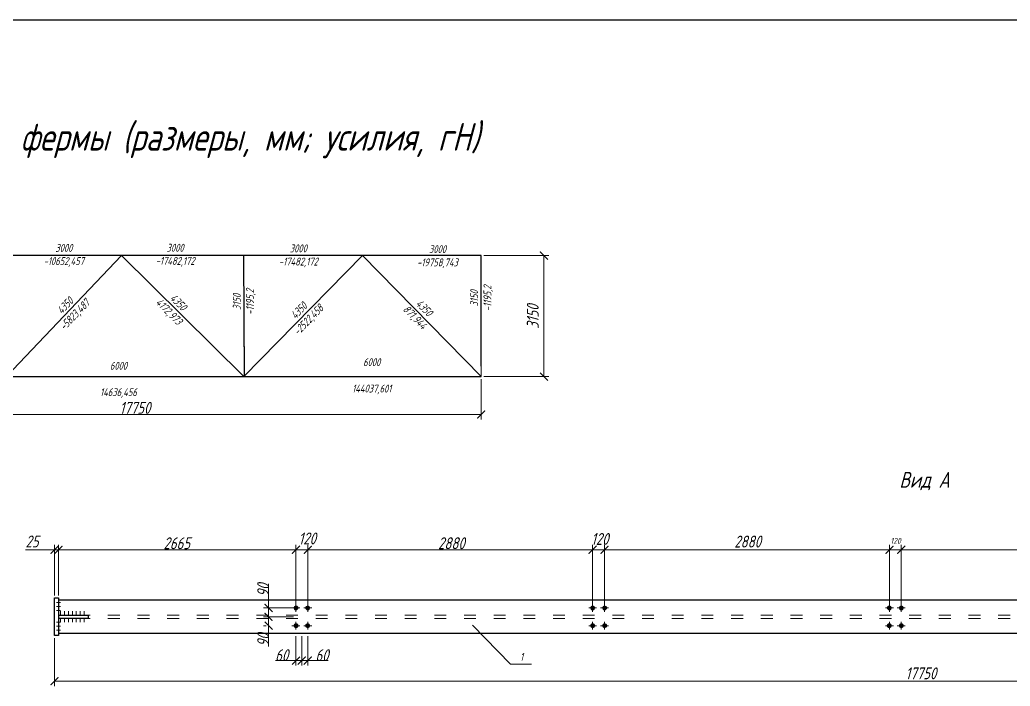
# Model space of a CAD drawing. Header units: millimetres. Extents: x 1665 to 4316, y 443 to 1647.
# Drawn here: x 2651.8 to 2902.1, y 879.5 to 1048 of the extents above; entities that cross this region are included whole.
import ezdxf

# ---------------------------------------------------------------- set-up
doc = ezdxf.new("R2010")
doc.units = ezdxf.units.MM
doc.linetypes.add('ACAD_ISO03W100', pattern=[30, 12, -18])
doc.layers.get('0').update_dxf_attribs({"lineweight": 18})
doc.styles.get("Standard").update_dxf_attribs({"font": 'romans.shx', "width": 0.75, "oblique": 15, "height": 1.5})

# ---------------------------------------------------------------- blocks, each defined once
blk = doc.blocks.new('_ArchTick')
at = {"color": 0, "linetype": 'ByBlock', "const_width": 0.15}
blk.add_lwpolyline([(-0.5, -0.5), (0.5, 0.5)], dxfattribs=at)

msp = doc.modelspace()

# ---------------------------------------------------------------- hatches: boundary and pattern name
h = msp.add_hatch(color=256)
h.dxf.hatch_style = 1
h.paths.add_polyline_path([(2721.581, 899.84), (2721.581, 899.34), (2722.081, 899.34, 0.4142136)])
h.paths.add_polyline_path([(2722.081, 899.34), (2721.581, 899.34), (2721.581, 898.84, 0.4142136)])
h.paths.add_polyline_path([(2721.581, 899.84, 0.4142136), (2721.081, 899.34, 0.4142136), (2721.581, 898.84), (2721.581, 899.34)])
h = msp.add_hatch(color=256)
h.dxf.hatch_style = 1
h.paths.add_polyline_path([(2724.581, 899.84), (2724.581, 899.34), (2725.081, 899.34, 0.4142136)])
h.paths.add_polyline_path([(2725.081, 899.34), (2724.581, 899.34), (2724.581, 898.84, 0.4142136)])
h.paths.add_polyline_path([(2724.581, 899.84, 0.4142136), (2724.081, 899.34, 0.4142136), (2724.581, 898.84), (2724.581, 899.34)])
h = msp.add_hatch(color=256)
h.dxf.hatch_style = 1
h.paths.add_polyline_path([(2796.581, 899.84), (2796.581, 899.34), (2797.081, 899.34, 0.4142136)])
h.paths.add_polyline_path([(2797.081, 899.34), (2796.581, 899.34), (2796.581, 898.84, 0.4142136)])
h.paths.add_polyline_path([(2796.581, 899.84, 0.4142136), (2796.081, 899.34, 0.4142136), (2796.581, 898.84), (2796.581, 899.34)])
h = msp.add_hatch(color=256)
h.dxf.hatch_style = 1
h.paths.add_polyline_path([(2799.581, 899.84), (2799.581, 899.34), (2800.081, 899.34, 0.4142136)])
h.paths.add_polyline_path([(2800.081, 899.34), (2799.581, 899.34), (2799.581, 898.84, 0.4142136)])
h.paths.add_polyline_path([(2799.581, 899.84, 0.4142136), (2799.081, 899.34, 0.4142136), (2799.581, 898.84), (2799.581, 899.34)])
h = msp.add_hatch(color=256)
h.dxf.hatch_style = 1
h.paths.add_polyline_path([(2871.581, 899.84), (2871.581, 899.34), (2872.081, 899.34, 0.4142136)])
h.paths.add_polyline_path([(2872.081, 899.34), (2871.581, 899.34), (2871.581, 898.84, 0.4142136)])
h.paths.add_polyline_path([(2871.581, 899.84, 0.4142136), (2871.081, 899.34, 0.4142136), (2871.581, 898.84), (2871.581, 899.34)])
h = msp.add_hatch(color=256)
h.dxf.hatch_style = 1
h.paths.add_polyline_path([(2874.581, 899.84), (2874.581, 899.34), (2875.081, 899.34, 0.4142136)])
h.paths.add_polyline_path([(2875.081, 899.34), (2874.581, 899.34), (2874.581, 898.84, 0.4142136)])
h.paths.add_polyline_path([(2874.581, 899.84, 0.4142136), (2874.081, 899.34, 0.4142136), (2874.581, 898.84), (2874.581, 899.34)])
h = msp.add_hatch(color=256)
h.dxf.hatch_style = 1
h.paths.add_polyline_path([(2721.581, 895.34), (2721.581, 894.84), (2722.081, 894.84, 0.4142136)])
h.paths.add_polyline_path([(2722.081, 894.84), (2721.581, 894.84), (2721.581, 894.34, 0.4142136)])
h.paths.add_polyline_path([(2721.581, 895.34, 0.4142136), (2721.081, 894.84, 0.4142136), (2721.581, 894.34), (2721.581, 894.84)])
h = msp.add_hatch(color=256)
h.dxf.hatch_style = 1
h.paths.add_polyline_path([(2724.581, 895.34), (2724.581, 894.84), (2725.081, 894.84, 0.4142136)])
h.paths.add_polyline_path([(2725.081, 894.84), (2724.581, 894.84), (2724.581, 894.34, 0.4142136)])
h.paths.add_polyline_path([(2724.581, 895.34, 0.4142136), (2724.081, 894.84, 0.4142136), (2724.581, 894.34), (2724.581, 894.84)])
h = msp.add_hatch(color=256)
h.dxf.hatch_style = 1
h.paths.add_polyline_path([(2796.581, 895.34), (2796.581, 894.84), (2797.081, 894.84, 0.4142136)])
h.paths.add_polyline_path([(2797.081, 894.84), (2796.581, 894.84), (2796.581, 894.34, 0.4142136)])
h.paths.add_polyline_path([(2796.581, 895.34, 0.4142136), (2796.081, 894.84, 0.4142136), (2796.581, 894.34), (2796.581, 894.84)])
h = msp.add_hatch(color=256)
h.dxf.hatch_style = 1
h.paths.add_polyline_path([(2799.581, 895.34), (2799.581, 894.84), (2800.081, 894.84, 0.4142136)])
h.paths.add_polyline_path([(2800.081, 894.84), (2799.581, 894.84), (2799.581, 894.34, 0.4142136)])
h.paths.add_polyline_path([(2799.581, 895.34, 0.4142136), (2799.081, 894.84, 0.4142136), (2799.581, 894.34), (2799.581, 894.84)])
h = msp.add_hatch(color=256)
h.dxf.hatch_style = 1
h.paths.add_polyline_path([(2871.581, 895.34), (2871.581, 894.84), (2872.081, 894.84, 0.4142136)])
h.paths.add_polyline_path([(2872.081, 894.84), (2871.581, 894.84), (2871.581, 894.34, 0.4142136)])
h.paths.add_polyline_path([(2871.581, 895.34, 0.4142136), (2871.081, 894.84, 0.4142136), (2871.581, 894.34), (2871.581, 894.84)])
h = msp.add_hatch(color=256)
h.dxf.hatch_style = 1
h.paths.add_polyline_path([(2874.581, 895.34), (2874.581, 894.84), (2875.081, 894.84, 0.4142136)])
h.paths.add_polyline_path([(2875.081, 894.84), (2874.581, 894.84), (2874.581, 894.34, 0.4142136)])
h.paths.add_polyline_path([(2874.581, 895.34, 0.4142136), (2874.081, 894.84, 0.4142136), (2874.581, 894.34), (2874.581, 894.84)])

# ---------------------------------------------------------------- linework, layer by layer
at = {"lineweight": 30}
for p, q in [((2526.02, 1047.955), (3342.02, 1047.955)), ((2768.412, 988.372), (2593.412, 988.372)), ((2648.412, 957.772), (2677.491, 988.372)), ((2677.491, 988.372), (2708.412, 957.772)), ((2708.412, 957.772), (2738.412, 988.362)), ((2708.563, 957.623), (2708.412, 988.222)), ((2738.412, 988.362), (2768.412, 957.772)), ((2768.412, 960.397), (2768.412, 988.372)), ((2593.412, 957.772), (2768.412, 957.772)), ((2660.581, 892.34), (2660.581, 901.84)), ((2660.581, 901.84), (2661.581, 901.84)), ((2661.581, 901.84), (2661.581, 892.34)), ((2661.581, 901.34), (3097.081, 901.34)), ((2661.581, 897.49), (2669.081, 897.49)), ((2669.081, 896.69), (2661.581, 896.69)), ((2669.081, 897.49), (2669.081, 896.69)), ((2661.581, 892.34), (2660.581, 892.34)), ((3097.081, 892.84), (2661.581, 892.84))]:
    msp.add_line(p, q, dxfattribs=at)
for p, q in [((2593.412, 988.372), (2768.412, 988.372)), ((2708.412, 988.222), (2708.56, 957.914)), ((2768.412, 957.772), (2768.412, 960.397)), ((2661.081, 900.693), (2662.081, 900.693)), ((2661.081, 899.693), (2662.081, 899.693)), ((2661.081, 898.693), (2662.081, 898.693)), ((2720.581, 899.34), (2722.581, 899.34)), ((2721.581, 898.34), (2721.581, 900.34)), ((2723.581, 899.34), (2725.581, 899.34)), ((2724.581, 898.34), (2724.581, 900.34)), ((2795.581, 899.34), (2797.581, 899.34)), ((2796.581, 898.34), (2796.581, 900.34)), ((2798.581, 899.34), (2800.581, 899.34)), ((2799.581, 898.34), (2799.581, 900.34)), ((2870.581, 899.34), (2872.581, 899.34)), ((2871.581, 898.34), (2871.581, 900.34)), ((2873.581, 899.34), (2875.581, 899.34)), ((2874.581, 898.34), (2874.581, 900.34)), ((2662.081, 897.49), (2662.081, 898.49)), ((2662.081, 895.69), (2662.081, 896.69)), ((2663.081, 897.49), (2663.081, 898.49)), ((2663.081, 895.69), (2663.081, 896.69)), ((2664.081, 897.49), (2664.081, 898.49)), ((2664.081, 895.69), (2664.081, 896.69)), ((2665.081, 897.49), (2665.081, 898.49)), ((2665.081, 895.69), (2665.081, 896.69)), ((2666.081, 897.49), (2666.081, 898.49)), ((2666.081, 895.69), (2666.081, 896.69)), ((2667.081, 897.49), (2667.081, 898.49)), ((2667.081, 895.69), (2667.081, 896.69)), ((2668.081, 897.49), (2668.081, 898.49)), ((2668.081, 895.69), (2668.081, 896.69)), ((2661.081, 895.693), (2662.081, 895.693)), ((2661.081, 894.693), (2662.081, 894.693)), ((2661.081, 893.693), (2662.081, 893.693)), ((2720.581, 894.84), (2722.581, 894.84)), ((2721.581, 893.84), (2721.581, 895.84)), ((2723.581, 894.84), (2725.581, 894.84)), ((2724.581, 893.84), (2724.581, 895.84)), ((2766.229, 894.998), (2775.812, 885.102)), ((2795.581, 894.84), (2797.581, 894.84)), ((2796.581, 893.84), (2796.581, 895.84)), ((2798.581, 894.84), (2800.581, 894.84)), ((2799.581, 893.84), (2799.581, 895.84)), ((2870.581, 894.84), (2872.581, 894.84)), ((2871.581, 893.84), (2871.581, 895.84)), ((2873.581, 894.84), (2875.581, 894.84)), ((2874.581, 893.84), (2874.581, 895.84)), ((2775.812, 885.102), (2781.088, 885.102))]:
    msp.add_line(p, q)
at = {"lineweight": 18}
for p, q in [((2769.037, 988.372), (2785.514, 988.372)), ((2784.264, 988.372), (2784.264, 957.772)), ((2768.412, 957.147), (2768.412, 946.934)), ((2769.037, 957.772), (2785.514, 957.772)), ((2593.412, 948.184), (2768.412, 948.184)), ((2660.581, 914.015), (2653.214, 914.015)), ((2660.581, 902.465), (2660.581, 915.265)), ((2661.581, 914.015), (2660.581, 914.015)), ((2661.581, 902.465), (2661.581, 915.265)), ((2661.581, 902.465), (2661.581, 915.265)), ((2661.581, 914.015), (2721.581, 914.015)), ((2661.581, 914.015), (2663.581, 914.015)), ((2721.581, 899.965), (2721.581, 915.265)), ((2721.581, 899.965), (2721.581, 915.265)), ((2721.581, 914.015), (2724.581, 914.015)), ((2724.581, 899.965), (2724.581, 915.265)), ((2724.581, 899.965), (2724.581, 915.265)), ((2724.581, 914.015), (2796.581, 914.015)), ((2796.581, 900.465), (2796.581, 915.265)), ((2796.581, 899.965), (2796.581, 915.265)), ((2796.581, 914.015), (2799.581, 914.015)), ((2799.581, 899.965), (2799.581, 915.265)), ((2799.581, 899.965), (2799.581, 915.265)), ((2799.581, 914.015), (2871.581, 914.015)), ((2871.581, 899.965), (2871.581, 915.265)), ((2871.581, 900.465), (2871.581, 915.265)), ((2871.581, 914.015), (2874.581, 914.015)), ((2874.581, 899.965), (2874.581, 915.265)), ((2874.581, 899.965), (2874.581, 915.265)), ((2874.581, 914.015), (2946.581, 914.015)), ((2714.675, 899.34), (2714.675, 905.443)), ((2720.956, 899.34), (2713.425, 899.34)), ((2714.675, 897.09), (2714.675, 899.34)), ((2714.05, 897.09), (2713.425, 897.09)), ((2720.956, 897.09), (2713.425, 897.09)), ((2714.675, 897.09), (2714.675, 894.84)), ((2714.05, 894.84), (2713.425, 894.84)), ((2714.675, 894.84), (2714.675, 889.608)), ((2660.581, 891.715), (2660.581, 879.548)), ((2721.581, 892.215), (2721.581, 884.762)), ((2723.081, 892.215), (2723.081, 884.762)), ((2723.081, 892.215), (2723.081, 884.762)), ((2724.581, 892.215), (2724.581, 884.762)), ((2721.581, 886.012), (2716.402, 886.012)), ((2723.081, 886.012), (2721.581, 886.012)), ((2723.081, 886.012), (2724.581, 886.012)), ((2724.581, 886.012), (2729.759, 886.012)), ((2660.581, 880.798), (3098.081, 880.798))]:
    msp.add_line(p, q, dxfattribs=at)
at = {"lineweight": 15}
msp.add_line((2593.412, 957.772), (2768.412, 957.772), dxfattribs=at)
at = {"linetype": 'ACAD_ISO03W100', "ltscale": 0.25}
for p, q in [((3089.581, 897.49), (2669.081, 897.49)), ((3089.581, 896.69), (2669.081, 896.69))]:
    msp.add_line(p, q, dxfattribs=at)
at = {"color": 0, "linetype": 'ByBlock', "const_width": 0.3}
for points in [[(2662.581, 915.015), (2660.581, 913.015)], [(2720.581, 913.015), (2722.581, 915.015)]]:
    msp.add_lwpolyline(points, dxfattribs=at)
for centre in [(2721.581, 899.34), (2724.581, 899.34), (2796.581, 899.34), (2799.581, 899.34), (2871.581, 899.34), (2874.581, 899.34), (2721.581, 894.84), (2724.581, 894.84), (2796.581, 894.84), (2799.581, 894.84), (2871.581, 894.84), (2874.581, 894.84)]:
    msp.add_circle(centre, 0.5)

# ---------------------------------------------------------------- block references
at = {"lineweight": 18, "xscale": 2, "yscale": 2, "zscale": 2}
for p, rotation in [((2784.264, 988.372), 90), ((2784.264, 957.772), 270), ((2661.581, 914.015), 180), ((2721.581, 914.015), 180), ((2724.581, 914.015), 180), ((2796.581, 914.015), 180), ((2799.581, 914.015), 180), ((2871.581, 914.015), 180), ((2874.581, 914.015), 180), ((2714.675, 899.34), 90), ((2714.675, 897.09), 90), ((2714.675, 897.09), 270), ((2714.675, 894.84), 270), ((2721.581, 886.012), 180), ((2723.081, 886.012), 180), ((2660.581, 880.798), 180)]:
    msp.add_blockref('_ArchTick', p, dxfattribs=dict(at, rotation=rotation))
for p in [(2768.412, 948.184), (2660.581, 914.015), (2724.581, 914.015), (2796.581, 914.015), (2799.581, 914.015), (2871.581, 914.015), (2874.581, 914.015), (2723.081, 886.012), (2724.581, 886.012)]:
    msp.add_blockref('_ArchTick', p, dxfattribs=at)

# ---------------------------------------------------------------- texts
for s, width, gutter_width, insert, char_height, attachment_point in [('Геометрическая схема фермы (размеры, мм; усилия, гН)', 275.87234, 12.5, (2573.592, 1021.89), 7, 1), ('3000\\P-10652,457', 20.83639, 7.5, (2662.921, 988.409), 2, 5), ('3000\\P-17482,172', 20.83639, 7.5, (2691.051, 988.452), 2, 5), ('3000\\P-17482,172', 20.83639, 7.5, (2722.193, 988.289), 2, 5), ('3000\\P-19758,743', 20.83639, 7.5, (2757.36, 988.093), 2, 5), ('6000\\P\\P14636,456', 20.83639, 7.5, (2676.723, 956.948), 2, 5), ('6000\\P\\P144037,601', 20.83639, 7.5, (2740.736, 957.863), 2, 5), ('Вид А ', 49.83188, 12.5, (2874.104, 933.695), 4, 1), ('1', 5.08103, 7.5, (2778.624, 886.975), 2, 5)]:
    msp.add_mtext_dynamic_manual_height_columns(s, width=width, gutter_width=gutter_width, heights=[0], dxfattribs=dict(insert=insert, char_height=char_height, attachment_point=attachment_point))
at = {"char_height": 2, "attachment_point": 5}
for s, insert, rotation in [('3150\\P-1195,2', (2708.544, 976.665), 90), ('3150\\P-1195,2', (2768.544, 977.565), 90), ('4350\\P-5823,487', (2664.605, 974.416), 45.98533), ('4350\\P4172,973', (2690.529, 975.243), 314.85712), ('4350\\P-2522,458', (2723.68, 973.139), 45.98533), ('4350\\P871,944', (2752.68, 973.833), 314.85712)]:
    msp.add_mtext_dynamic_manual_height_columns(s, width=20.83639, gutter_width=7.5, heights=[0], dxfattribs=dict(at, insert=insert, rotation=rotation))
at = {"char_height": 3, "width": 20, "attachment_point": 5, "rotation": 90}
for s, insert in [('3150', (2781.45, 972.93)), ('90', (2713.3, 903.827)), ('90', (2713.3, 891.224))]:
    msp.add_mtext(s, dxfattribs=dict(at, insert=insert))
at = {"char_height": 3, "width": 20, "attachment_point": 5}
for s, insert in [('17750', (2680.912, 949.886)), ('25', (2654.897, 916.119)), ('2665', (2691.474, 915.67)), ('120', (2724.456, 916.89)), ('2880', (2760.871, 915.67)), ('120', (2798.398, 916.763)), ('2880', (2835.754, 916.093)), ('60', (2717.991, 887.387)), ('60', (2728.17, 887.387)), ('17750', (2879.552, 882.798))]:
    msp.add_mtext(s, dxfattribs=dict(at, insert=insert))
at = {"insert": (2873.149, 916.281), "char_height": 1.5, "attachment_point": 5}
msp.add_mtext('120', dxfattribs=at)

doc.saveas('drawing.dxf')
